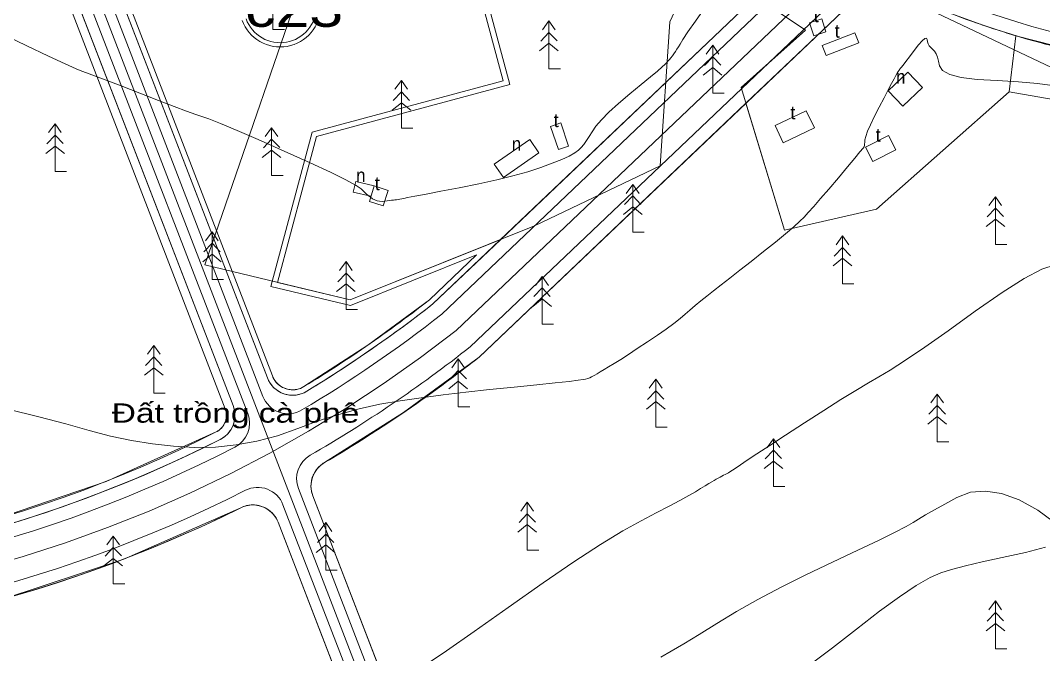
# Model space of a CAD drawing. Header units: metres. Extents: x 533049 to 537618, y 1849954 to 1852676.
# Drawn here: x 534806.7 to 535184.8, y 1850792.3 to 1851026.8 of the extents above; entities that cross this region are included whole.
import ezdxf

# ---------------------------------------------------------------- set-up
doc = ezdxf.new("R2010")
doc.units = ezdxf.units.M
doc.header["$LTSCALE"] = 2
for name, color, linetype, lineweight in [('11', 7, 'Continuous', 13), ('13', 7, 'Continuous', 13), ('20', 7, 'Continuous', 13), ('31', 7, 'Continuous', 13), ('48', 7, 'Continuous', 13), ('50', 7, 'Continuous', 13), ('52', 7, 'Continuous', 13), ('54', 7, 'Continuous', 13), ('55', 7, 'Continuous', 13), ('57', 7, 'Continuous', 13), ('60', 7, 'Continuous', 13)]:
    doc.layers.add(name, color=color, linetype=linetype, lineweight=lineweight)

msp = doc.modelspace()

# ---------------------------------------------------------------- linework, layer by layer
at = {"layer": '11'}
for points in [[(534888.63, 1851026.8), (534889.12, 1851025.59), (534889.73, 1851024.44), (534890.43, 1851023.34), (534891.22, 1851022.3), (534892.1, 1851021.34), (534893.06, 1851020.46), (534894.1, 1851019.67), (534895.2, 1851018.97), (534896.35, 1851018.36), (534897.56, 1851017.86), (534898.8, 1851017.47), (534900.08, 1851017.19), (534901.37, 1851017.02), (534902.67, 1851016.96), (534903.97, 1851017.02), (534905.27, 1851017.19), (534906.54, 1851017.47), (534907.78, 1851017.86), (534908.99, 1851018.36), (534910.15, 1851018.97), (534911.25, 1851019.67), (534912.28, 1851020.46), (534913.24, 1851021.34), (534914.12, 1851022.3), (534914.92, 1851023.34), (534915.62, 1851024.44), (534916.22, 1851025.59), (534916.72, 1851026.8)], [(534890.08, 1851027.33), (534890.53, 1851026.25), (534891.07, 1851025.21), (534891.69, 1851024.22), (534892.41, 1851023.3), (534893.2, 1851022.43), (534894.06, 1851021.65), (534894.99, 1851020.93), (534895.97, 1851020.31), (534897.01, 1851019.77), (534898.09, 1851019.32), (534899.2, 1851018.97), (534900.34, 1851018.71), (534901.5, 1851018.56), (534902.67, 1851018.51), (534903.84, 1851018.56), (534905, 1851018.71), (534906.14, 1851018.97), (534907.26, 1851019.32), (534908.34, 1851019.77), (534909.37, 1851020.31), (534910.36, 1851020.93), (534911.29, 1851021.65), (534912.15, 1851022.43), (534912.94, 1851023.3), (534913.65, 1851024.22), (534914.28, 1851025.21), (534914.82, 1851026.25), (534915.26, 1851027.33)]]:
    msp.add_lwpolyline(points, dxfattribs=at)
at = {"layer": '13'}
msp.add_line((534811.83, 1851096.55), (535051.61, 1850474.15), dxfattribs=at)
msp.add_lwpolyline([(534791.83, 1850823.93), (534807.69, 1850828.49), (534823.38, 1850833.58), (534838.9, 1850839.2), (534854.22, 1850845.33), (534869.32, 1850851.98), (534884.2, 1850859.13), (534898.82, 1850866.77), (534913.18, 1850874.9), (534927.26, 1850883.51), (534941.04, 1850892.59), (534954.51, 1850902.12), (534967.65, 1850912.11), (535156.65, 1851092.11)], dxfattribs=at)
at = {"layer": '20'}
for p, q in [((535103.02, 1851017.5), (535115.04, 1851022.23)), ((535103.02, 1851017.5), (535115.04, 1851022.23)), ((535115.04, 1851022.23), (535116.5, 1851018.51)), ((535103.02, 1851017.5), (535104.49, 1851013.78)), ((535104.49, 1851013.78), (535116.5, 1851018.51)), ((535127.4, 1851000.73), (535134.67, 1851007.59)), ((535134.67, 1851007.59), (535140.03, 1851001.91)), ((535140.03, 1851001.91), (535134.67, 1851007.59)), ((535132.75, 1850995.05), (535127.4, 1851000.73)), ((535132.75, 1850995.05), (535140.03, 1851001.91)), ((535085.58, 1850987.86), (535097.09, 1850993.38)), ((535100.12, 1850987.07), (535097.09, 1850993.38)), ((535002.6, 1850987.58), (535006.39, 1850988.86)), ((535009.28, 1850980.32), (535006.39, 1850988.86)), ((535005.49, 1850979.04), (535002.6, 1850987.58)), ((535088.61, 1850981.55), (535085.58, 1850987.86)), ((535088.61, 1850981.55), (535100.12, 1850987.07)), ((534981.77, 1850973.67), (534994.88, 1850982.77)), ((534994.88, 1850982.77), (534998.3, 1850977.84)), ((535118.99, 1850979.96), (535127.51, 1850984.26)), ((535130.21, 1850978.9), (535127.51, 1850984.26)), ((534985.19, 1850968.74), (534998.3, 1850977.84)), ((535005.49, 1850979.04), (535009.28, 1850980.32)), ((535121.69, 1850974.6), (535118.99, 1850979.96)), ((535121.69, 1850974.6), (535130.21, 1850978.9)), ((534985.19, 1850968.74), (534981.77, 1850973.67)), ((534930.6, 1850967.15), (534929.69, 1850963.26)), ((534930.6, 1850967.15), (534937.42, 1850965.56)), ((534929.69, 1850963.26), (534936.22, 1850961.73)), ((534937.42, 1850965.56), (534935.62, 1850959.83)), ((534937.42, 1850965.56), (534942.6, 1850963.93)), ((534942.6, 1850963.93), (534940.79, 1850958.2)), ((534935.62, 1850959.83), (534940.79, 1850958.2))]:
    msp.add_line(p, q, dxfattribs=at)
msp.add_lwpolyline([(534930.6, 1850967.15), (534937.42, 1850965.56), (534942.6, 1850963.93)], dxfattribs=at)
at = {"layer": '31'}
for points in [[(534827.23, 1851083.7), (534899.81, 1850895.3), (534900, 1850894.85), (534900.21, 1850894.42), (534900.45, 1850894), (534900.72, 1850893.6), (534901, 1850893.21), (534901.31, 1850892.84), (534901.65, 1850892.49), (534902, 1850892.16), (534902.37, 1850891.85), (534902.76, 1850891.57), (534903.17, 1850891.31), (534903.59, 1850891.07), (534904.02, 1850890.86), (534904.47, 1850890.68), (534904.93, 1850890.53), (534905.39, 1850890.4), (534905.87, 1850890.3), (534906.34, 1850890.23), (534906.82, 1850890.19), (534907.31, 1850890.17), (534907.79, 1850890.19), (534908.27, 1850890.23), (534908.75, 1850890.31), (534909.22, 1850890.41), (534909.68, 1850890.54), (534910.14, 1850890.7), (534910.58, 1850890.89), (534911.02, 1850891.1), (534911.43, 1850891.34), (534913.1, 1850892.35), (534914.75, 1850893.37), (534916.41, 1850894.4), (534918.05, 1850895.44), (534919.7, 1850896.48), (534921.34, 1850897.53), (534922.97, 1850898.58), (534924.6, 1850899.64), (534926.23, 1850900.71), (534927.85, 1850901.79), (534929.47, 1850902.87), (534931.09, 1850903.96), (534932.69, 1850905.05), (534934.3, 1850906.16), (534935.9, 1850907.26), (534937.49, 1850908.38), (534939.09, 1850909.5), (534940.67, 1850910.63), (534942.25, 1850911.76), (534943.83, 1850912.9), (534945.4, 1850914.05), (534946.97, 1850915.2), (534948.53, 1850916.36), (534950.09, 1850917.53), (534951.65, 1850918.7), (534953.2, 1850919.88), (534954.74, 1850921.07), (534956.28, 1850922.26), (534957.81, 1850923.46), (534975.23, 1850940.04), (534928.64, 1850921.31), (534899.19, 1850928.4), (534914.49, 1850985.51), (534985.11, 1851004.43), (534966.86, 1851072.51)], [(534827.23, 1851083.7), (534899.81, 1850895.3), (534900.09, 1850894.66), (534900.43, 1850894.04), (534900.81, 1850893.46), (534901.25, 1850892.91), (534901.73, 1850892.41), (534902.26, 1850891.94), (534902.82, 1850891.53), (534903.42, 1850891.16), (534904.05, 1850890.85), (534904.7, 1850890.6), (534905.37, 1850890.4), (534906.06, 1850890.27), (534906.75, 1850890.19), (534907.45, 1850890.17), (534908.15, 1850890.22), (534908.84, 1850890.33), (534909.52, 1850890.49), (534910.18, 1850890.72), (534910.82, 1850891), (534911.43, 1850891.34), (534935.1, 1850906.71), (534957.81, 1850923.46), (534975.23, 1850940.04), (534928.64, 1850921.31), (534899.19, 1850928.4), (534914.49, 1850985.51), (534985.11, 1851004.43), (534966.86, 1851072.51)]]:
    msp.add_lwpolyline(points, dxfattribs=at)
at = {"layer": '48'}
for points in [[(535202.11, 1851014.08), (535174.55, 1851021.12), (535172.12, 1851000.4)], [(535172.12, 1851000.4), (535123.08, 1850957), (535089.01, 1850949.25), (535074.76, 1850996.17), (534976.17, 1850902.27), (534948.26, 1850881.77), (534919, 1850863.24), (534918.26, 1850862.77), (534917.57, 1850862.22), (534916.92, 1850861.62), (534916.34, 1850860.97), (534915.81, 1850860.27), (534915.34, 1850859.52), (534914.94, 1850858.73), (534914.62, 1850857.92), (534914.36, 1850857.08), (534914.19, 1850856.21), (534914.08, 1850855.34), (534914.06, 1850854.46), (534914.11, 1850853.58), (534914.24, 1850852.71), (534914.45, 1850851.86), (534914.73, 1850851.02)], [(534914.73, 1850851.02), (535051.99, 1850494.73)], [(535036.67, 1850491.37), (534901.9, 1850841.19), (534901.55, 1850842), (534901.13, 1850842.77), (534900.65, 1850843.49), (534900.1, 1850844.18), (534899.5, 1850844.81), (534898.84, 1850845.39), (534898.13, 1850845.91), (534897.39, 1850846.36), (534896.6, 1850846.75), (534895.79, 1850847.07), (534894.95, 1850847.31), (534894.09, 1850847.48), (534893.22, 1850847.58), (534892.34, 1850847.6), (534891.47, 1850847.54), (534890.6, 1850847.4), (534889.75, 1850847.19), (534888.93, 1850846.91), (534888.12, 1850846.56), (534844.94, 1850827.59), (534800.17, 1850812.74)]]:
    msp.add_lwpolyline(points, dxfattribs=at)
at = {"layer": '50'}
for points in [[(536135.62, 1851789.73), (535515.36, 1851926.72), (535258.49, 1851965.9), (535022.43, 1852017.88), (534680.94, 1852158.74), (534430.49, 1852265.01), (534355.97, 1852086.41), (534346.15, 1851984.65), (534462.32, 1851750.84), (534498.61, 1851623.52), (534531.69, 1851526.54), (534597.01, 1851432.26), (534785.89, 1851296.54), (534919.76, 1851224.01), (534977.19, 1851164.91), (535024.77, 1851103.67), (535103, 1851049.68), (535187.68, 1851009.38), (535275.89, 1851002.01), (535384.77, 1851022.15), (535615.7, 1851282.83), (535719.73, 1851373.89), (535864.09, 1851423.05), (536000.84, 1851463.59)], [(534808.73, 1851074.3), (534882.36, 1850883.19), (534882.54, 1850882.63), (534882.68, 1850882.06), (534882.77, 1850881.47), (534882.81, 1850880.88), (534882.8, 1850880.29), (534882.74, 1850879.7), (534882.62, 1850879.12), (534882.46, 1850878.55), (534882.25, 1850878), (534881.99, 1850877.46), (534881.68, 1850876.95), (534881.34, 1850876.47), (534880.95, 1850876.03), (534880.52, 1850875.61), (534880.07, 1850875.24), (534879.58, 1850874.9), (534879.06, 1850874.61), (534838.32, 1850856.28), (534796.03, 1850841.86)], [(534808.73, 1851074.3), (534882.36, 1850883.19), (534882.47, 1850882.87), (534882.57, 1850882.54), (534882.66, 1850882.2), (534882.72, 1850881.86), (534882.77, 1850881.51), (534882.8, 1850881.17), (534882.81, 1850880.82), (534882.81, 1850880.47), (534882.79, 1850880.13), (534882.75, 1850879.78), (534882.69, 1850879.44), (534882.62, 1850879.1), (534882.53, 1850878.76), (534882.42, 1850878.43), (534882.29, 1850878.11), (534882.15, 1850877.79), (534882, 1850877.48), (534881.82, 1850877.18), (534881.64, 1850876.89), (534881.44, 1850876.6), (534881.22, 1850876.33), (534880.99, 1850876.07), (534880.75, 1850875.82), (534880.49, 1850875.59), (534880.23, 1850875.36), (534879.95, 1850875.15), (534879.66, 1850874.96), (534879.37, 1850874.78), (534879.06, 1850874.61), (534872.16, 1850871.18), (534865.21, 1850867.86), (534858.2, 1850864.65), (534851.14, 1850861.56), (534844.04, 1850858.58), (534836.88, 1850855.72), (534829.68, 1850852.97), (534822.44, 1850850.34), (534815.16, 1850847.83), (534807.83, 1850845.44), (534800.47, 1850843.17)]]:
    msp.add_lwpolyline(points, dxfattribs=at)
at = {"layer": '52'}
msp.add_lwpolyline([(535078.35, 1851035.49), (534984.17, 1850945.79), (534928.49, 1850923.41), (534901.65, 1850929.87), (534916.12, 1850983.88), (534987.56, 1851003.02), (534969.22, 1851071.46)], dxfattribs=at)
msp.add_lwpolyline([(535150.92, 1851029.18), (535162.66, 1851024.93), (535174.55, 1851021.12), (535172.12, 1851000.4), (535123.08, 1850957), (535089.01, 1850949.25), (535074.76, 1850996.17), (535117.59, 1851036.96), (535118.6, 1851037.83), (535119.67, 1851038.62), (535120.82, 1851039.3), (535122.01, 1851039.88), (535123.26, 1851040.35), (535124.54, 1851040.71), (535125.85, 1851040.95), (535127.17, 1851041.08), (535128.51, 1851041.09), (535129.83, 1851040.98), (535131.14, 1851040.75), (535132.43, 1851040.41), (535133.68, 1851039.95), (535134.89, 1851039.39), (535136.04, 1851038.72)], close=True, dxfattribs=at)
at = {"layer": '54'}
for p, q in [((534820.68, 1851084.01), (534896.29, 1850887.75)), ((534890.67, 1850881.47), (534814.01, 1851080.47)), ((534962.41, 1850918.16), (535102.44, 1851051.52)), ((534972.89, 1850906.05), (535116.99, 1851043.29)), ((534909.4, 1850853.71), (535049.47, 1850490.13)), ((535042.07, 1850488.47), (534903.69, 1850847.68))]:
    msp.add_line(p, q, dxfattribs=at)
for centre, radius, start, end in [((535272.45, 1851346.89), 324.67, 249.3456, 282.3306), ((535272.45, 1851346.89), 335.17, 249.155, 280.5218), ((534664.01, 1851298.15), 483.15, 300.7068, 308.1413), ((534664.01, 1851298.15), 499.15, 300.0196, 308.2296), ((534905.62, 1850891.34), 10, 201.0693, 300.7068), ((534881.34, 1850877.87), 10, 297.3439, 21.0693), ((534664.01, 1851298.15), 483.15, 269.5539, 297.3439), ((534918.74, 1850857.3), 10, 120.0196, 201.0693), ((534664.01, 1851298.15), 499.15, 269.2722, 296.8986), ((534894.36, 1850844.09), 10, 21.0693, 116.8986)]:
    msp.add_arc(centre, radius, start, end, dxfattribs=at)
at = {"layer": '55'}
for p, q in [((534825.36, 1851082.98), (534897.95, 1850894.58)), ((534885.29, 1850884.32), (534811.66, 1851075.43)), ((534959.13, 1850921.95), (535094.38, 1851050.75)), ((534976.17, 1850902.27), (535117.59, 1851036.96)), ((534914.73, 1850851.02), (535051.99, 1850494.73)), ((535036.67, 1850491.37), (534901.9, 1850841.19))]:
    msp.add_line(p, q, dxfattribs=at)
msp.add_lwpolyline([(534811.66, 1851075.43), (534885.29, 1850884.32), (534885.46, 1850883.85), (534885.6, 1850883.36), (534885.72, 1850882.87), (534885.82, 1850882.37), (534885.89, 1850881.87), (534885.93, 1850881.37), (534885.95, 1850880.86), (534885.95, 1850880.35), (534885.92, 1850879.85), (534885.86, 1850879.35), (534885.78, 1850878.85), (534885.67, 1850878.35), (534885.54, 1850877.86), (534885.38, 1850877.38), (534885.2, 1850876.91), (534884.99, 1850876.45), (534884.76, 1850875.99), (534884.51, 1850875.55), (534884.24, 1850875.13), (534883.94, 1850874.72), (534883.63, 1850874.32), (534883.3, 1850873.94), (534882.94, 1850873.58), (534882.57, 1850873.23), (534882.18, 1850872.91), (534881.78, 1850872.6), (534881.36, 1850872.32), (534880.93, 1850872.05), (534880.48, 1850871.81), (534873.54, 1850868.36), (534866.54, 1850865.01), (534859.49, 1850861.79), (534852.38, 1850858.67), (534845.23, 1850855.68), (534838.03, 1850852.79), (534830.78, 1850850.03), (534823.49, 1850847.38), (534816.15, 1850844.86), (534808.78, 1850842.45), (534801.37, 1850840.16)], dxfattribs=at)
for centre, radius, start, end in [((535272.45, 1851346.89), 340.17, 249.0674, 280.0876), ((534664.01, 1851298.15), 478.15, 301.3078, 308.1128), ((534664.01, 1851298.15), 504.15, 300.3832, 308.2563), ((534907.28, 1850898.17), 10, 201.0693, 301.3078), ((534875.96, 1850880.73), 10, 296.9189, 21.0693), ((534664.01, 1851298.15), 478.15, 269.9648, 296.9188), ((534924.06, 1850854.61), 10, 120.3832, 201.0693), ((534664.01, 1851298.15), 504.15, 269.5809, 296.3939), ((534892.57, 1850837.6), 10, 21.0693, 116.3939)]:
    msp.add_arc(centre, radius, start, end, dxfattribs=at)
at = {"layer": '57'}
for p, q in [((534900.01, 1851041.09), (534900.01, 1851023.42)), ((535002.01, 1851026.59), (535002.01, 1851008.92)), ((535098.34, 1851025.89), (535102.84, 1851027.32)), ((535104.35, 1851022.55), (535102.84, 1851027.32)), ((534900.01, 1851023.42), (534904.22, 1851023.42)), ((535099.85, 1851021.13), (535098.34, 1851025.89)), ((534998.95, 1851019.15), (535002.01, 1851022.35)), ((535004.99, 1851019.22), (535002.01, 1851022.35)), ((535104.35, 1851022.55), (535099.85, 1851021.13)), ((535099.85, 1851021.13), (535104.35, 1851022.55)), ((535103.02, 1851017.5), (535115.04, 1851022.23)), ((535103.02, 1851017.5), (535115.04, 1851022.23)), ((535115.04, 1851022.23), (535116.5, 1851018.51)), ((534998.53, 1851015.53), (535002.01, 1851018.31)), ((535005.42, 1851015.53), (535002.01, 1851018.31)), ((535062.51, 1851017.59), (535062.51, 1850999.92)), ((535103.02, 1851017.5), (535104.49, 1851013.78)), ((535104.49, 1851013.78), (535116.5, 1851018.51)), ((535059.45, 1851010.15), (535062.51, 1851013.35)), ((535065.49, 1851010.22), (535062.51, 1851013.35)), ((535002.01, 1851008.92), (535006.22, 1851008.92)), ((535059.03, 1851006.53), (535062.51, 1851009.31)), ((535065.92, 1851006.53), (535062.51, 1851009.31)), ((534947.51, 1851004.59), (534947.51, 1850986.92)), ((535127.4, 1851000.73), (535134.67, 1851007.59)), ((535134.67, 1851007.59), (535140.03, 1851001.91)), ((535140.03, 1851001.91), (535134.67, 1851007.59)), ((534944.45, 1850997.15), (534947.51, 1851000.35)), ((534950.49, 1850997.22), (534947.51, 1851000.35)), ((535132.75, 1850995.05), (535127.4, 1851000.73)), ((535132.75, 1850995.05), (535140.03, 1851001.91)), ((534944.03, 1850993.53), (534947.51, 1850996.31)), ((534950.92, 1850993.53), (534947.51, 1850996.31)), ((535062.51, 1850999.92), (535066.72, 1850999.92)), ((535085.58, 1850987.86), (535097.09, 1850993.38)), ((535100.12, 1850987.07), (535097.09, 1850993.38)), ((535002.6, 1850987.58), (535006.39, 1850988.86)), ((535009.28, 1850980.32), (535006.39, 1850988.86)), ((534819.51, 1850988.59), (534819.51, 1850970.92)), ((534899.51, 1850987.09), (534899.51, 1850969.42)), ((534947.51, 1850986.92), (534951.72, 1850986.92)), ((535005.49, 1850979.04), (535002.6, 1850987.58)), ((535088.61, 1850981.55), (535085.58, 1850987.86)), ((535088.61, 1850981.55), (535100.12, 1850987.07)), ((534816.45, 1850981.15), (534819.51, 1850984.35)), ((534822.49, 1850981.22), (534819.51, 1850984.35)), ((534896.45, 1850979.65), (534899.51, 1850982.85)), ((534902.49, 1850979.72), (534899.51, 1850982.85)), ((534981.77, 1850973.67), (534994.88, 1850982.77)), ((534994.88, 1850982.77), (534998.3, 1850977.84)), ((535118.99, 1850979.96), (535127.51, 1850984.26)), ((535130.21, 1850978.9), (535127.51, 1850984.26)), ((534816.03, 1850977.53), (534819.51, 1850980.31)), ((534822.92, 1850977.53), (534819.51, 1850980.31)), ((534896.03, 1850976.03), (534899.51, 1850978.81)), ((534902.92, 1850976.03), (534899.51, 1850978.81)), ((534985.19, 1850968.74), (534998.3, 1850977.84)), ((535005.49, 1850979.04), (535009.28, 1850980.32)), ((535121.69, 1850974.6), (535118.99, 1850979.96)), ((535121.69, 1850974.6), (535130.21, 1850978.9)), ((534985.19, 1850968.74), (534981.77, 1850973.67)), ((534819.51, 1850970.92), (534823.72, 1850970.92)), ((534899.51, 1850969.42), (534903.72, 1850969.42)), ((534930.6, 1850967.15), (534929.69, 1850963.26)), ((534930.6, 1850967.15), (534937.42, 1850965.56)), ((535033.01, 1850966.09), (535033.01, 1850948.42)), ((534929.69, 1850963.26), (534936.22, 1850961.73)), ((534937.42, 1850965.56), (534935.62, 1850959.83)), ((534937.42, 1850965.56), (534942.6, 1850963.93)), ((534942.6, 1850963.93), (534940.79, 1850958.2)), ((534935.62, 1850959.83), (534940.79, 1850958.2)), ((535029.95, 1850958.65), (535033.01, 1850961.85)), ((535035.99, 1850958.72), (535033.01, 1850961.85)), ((535167.01, 1850961.59), (535167.01, 1850943.92)), ((535029.53, 1850955.03), (535033.01, 1850957.81)), ((535036.42, 1850955.03), (535033.01, 1850957.81)), ((535163.95, 1850954.15), (535167.01, 1850957.35)), ((535169.99, 1850954.22), (535167.01, 1850957.35)), ((535163.53, 1850950.53), (535167.01, 1850953.31)), ((535170.42, 1850950.53), (535167.01, 1850953.31)), ((534877.51, 1850948.59), (534877.51, 1850930.92)), ((535033.01, 1850948.42), (535037.22, 1850948.42)), ((534874.45, 1850941.15), (534877.51, 1850944.35)), ((534880.49, 1850941.22), (534877.51, 1850944.35)), ((535110.51, 1850947.09), (535110.51, 1850929.42)), ((535167.01, 1850943.92), (535171.22, 1850943.92)), ((534874.03, 1850937.53), (534877.51, 1850940.31)), ((534880.92, 1850937.53), (534877.51, 1850940.31)), ((535107.45, 1850939.65), (535110.51, 1850942.85)), ((535113.49, 1850939.72), (535110.51, 1850942.85)), ((534927.01, 1850937.59), (534927.01, 1850919.92)), ((535107.03, 1850936.03), (535110.51, 1850938.81)), ((535113.92, 1850936.03), (535110.51, 1850938.81)), ((534923.95, 1850930.15), (534927.01, 1850933.35)), ((534929.99, 1850930.22), (534927.01, 1850933.35)), ((534999.51, 1850932.09), (534999.51, 1850914.42)), ((534877.51, 1850930.92), (534881.72, 1850930.92)), ((534923.53, 1850926.53), (534927.01, 1850929.31)), ((534930.42, 1850926.53), (534927.01, 1850929.31)), ((535110.51, 1850929.42), (535114.72, 1850929.42)), ((534996.45, 1850924.65), (534999.51, 1850927.85)), ((535002.49, 1850924.72), (534999.51, 1850927.85)), ((534996.03, 1850921.03), (534999.51, 1850923.81)), ((535002.92, 1850921.03), (534999.51, 1850923.81)), ((534927.01, 1850919.92), (534931.22, 1850919.92)), ((534999.51, 1850914.42), (535003.72, 1850914.42)), ((534856.01, 1850906.59), (534856.01, 1850888.92)), ((534852.95, 1850899.15), (534856.01, 1850902.35)), ((534858.99, 1850899.22), (534856.01, 1850902.35)), ((534852.53, 1850895.53), (534856.01, 1850898.31)), ((534859.42, 1850895.53), (534856.01, 1850898.31)), ((534968.51, 1850901.59), (534968.51, 1850883.92)), ((534965.45, 1850894.15), (534968.51, 1850897.35)), ((534971.49, 1850894.22), (534968.51, 1850897.35)), ((534965.03, 1850890.53), (534968.51, 1850893.31)), ((534971.92, 1850890.53), (534968.51, 1850893.31)), ((535041.51, 1850894.09), (535041.51, 1850876.42)), ((534856.01, 1850888.92), (534860.22, 1850888.92)), ((535038.45, 1850886.65), (535041.51, 1850889.85)), ((535044.49, 1850886.72), (535041.51, 1850889.85)), ((535145.51, 1850888.59), (535145.51, 1850870.92)), ((534968.51, 1850883.92), (534972.72, 1850883.92)), ((535038.03, 1850883.03), (535041.51, 1850885.81)), ((535044.92, 1850883.03), (535041.51, 1850885.81)), ((535142.45, 1850881.15), (535145.51, 1850884.35)), ((535148.49, 1850881.22), (535145.51, 1850884.35)), ((535142.03, 1850877.53), (535145.51, 1850880.31)), ((535148.92, 1850877.53), (535145.51, 1850880.31)), ((535041.51, 1850876.42), (535045.72, 1850876.42)), ((535085.01, 1850872.09), (535085.01, 1850854.42)), ((535081.95, 1850864.65), (535085.01, 1850867.85)), ((535087.99, 1850864.72), (535085.01, 1850867.85)), ((535145.51, 1850870.92), (535149.72, 1850870.92)), ((535081.53, 1850861.03), (535085.01, 1850863.81)), ((535088.42, 1850861.03), (535085.01, 1850863.81)), ((535085.01, 1850854.42), (535089.22, 1850854.42)), ((534994.01, 1850848.59), (534994.01, 1850830.92)), ((534990.95, 1850841.15), (534994.01, 1850844.35)), ((534996.99, 1850841.22), (534994.01, 1850844.35)), ((534919.51, 1850841.09), (534919.51, 1850823.42)), ((534990.53, 1850837.53), (534994.01, 1850840.31)), ((534997.42, 1850837.53), (534994.01, 1850840.31)), ((534841.01, 1850836.09), (534841.01, 1850818.42)), ((534916.45, 1850833.65), (534919.51, 1850836.85)), ((534922.49, 1850833.72), (534919.51, 1850836.85)), ((534837.95, 1850828.65), (534841.01, 1850831.85)), ((534843.99, 1850828.72), (534841.01, 1850831.85)), ((534916.03, 1850830.03), (534919.51, 1850832.81)), ((534922.92, 1850830.03), (534919.51, 1850832.81)), ((534994.01, 1850830.92), (534998.22, 1850830.92)), ((534837.53, 1850825.03), (534841.01, 1850827.81)), ((534844.42, 1850825.03), (534841.01, 1850827.81)), ((534919.51, 1850823.42), (534923.72, 1850823.42)), ((534841.01, 1850818.42), (534845.22, 1850818.42)), ((535167.01, 1850812.09), (535167.01, 1850794.42)), ((535163.95, 1850804.65), (535167.01, 1850807.85)), ((535169.99, 1850804.72), (535167.01, 1850807.85)), ((535163.53, 1850801.03), (535167.01, 1850803.81)), ((535170.42, 1850801.03), (535167.01, 1850803.81)), ((535167.01, 1850794.42), (535171.22, 1850794.42))]:
    msp.add_line(p, q, dxfattribs=at)
for points in [[(535242.83, 1850988), (535172.12, 1851000.4), (535123.08, 1850957), (535089.01, 1850949.25), (535073.01, 1851001.95), (535096.75, 1851023.14), (535057.52, 1851049.49), (535046.69, 1851026.24), (535043.08, 1850973.02), (534996.62, 1850950.8), (534928.49, 1850923.41), (534874.81, 1850936.33), (534917.14, 1851059.31)], [(534904.22, 1851023.42), (534900.01, 1851023.42), (534900.01, 1851041.09)], [(534968.88, 1850964.88), (534976.08, 1850966.3), (534982.69, 1850967.77), (534988.71, 1850969.27), (534994.15, 1850970.82), (534999.01, 1850972.41), (535003.22, 1850973.95), (535006.71, 1850975.36), (535009.48, 1850976.62), (535011.55, 1850977.75), (535012.9, 1850978.75), (535013.89, 1850979.76), (535014.89, 1850980.95), (535015.89, 1850982.33), (535016.9, 1850983.88), (535017.91, 1850985.62), (535019.28, 1850987.64), (535021.37, 1850990.05), (535024.17, 1850992.85), (535027.69, 1850996.04), (535031.94, 1850999.62), (535036.13, 1851003.07), (535039.52, 1851005.88), (535042.09, 1851008.05), (535043.86, 1851009.58), (535044.82, 1851010.46), (535045.38, 1851011.04), (535045.93, 1851011.65), (535046.49, 1851012.29), (535047.06, 1851012.97), (535047.62, 1851013.67), (535048.19, 1851014.42), (535048.75, 1851015.24), (535049.32, 1851016.11), (535049.89, 1851017.05), (535050.46, 1851018.05), (535051.48, 1851019.69), (535053.38, 1851022.51), (535056.16, 1851026.54), (535059.84, 1851031.76)], [(534999.59, 1851023.3), (535002.01, 1851026.59), (535004.28, 1851023.3)], [(534999.59, 1851023.3), (535002.01, 1851026.59), (535004.28, 1851023.3)], [(535006.22, 1851008.92), (535002.01, 1851008.92), (535002.01, 1851026.59)], [(534798.51, 1851022.44), (534808.78, 1851017.52), (534817, 1851013.61), (534823.17, 1851010.73), (534827.29, 1851008.87), (534829.36, 1851008.03), (534831.05, 1851007.45), (534834.04, 1851006.34), (534838.32, 1851004.7), (534843.89, 1851002.55), (534850.76, 1850999.87), (534857.69, 1850997.18), (534863.46, 1850994.98), (534868.06, 1850993.26), (534871.5, 1850992.04), (534873.77, 1850991.3), (534876.34, 1850990.4), (534880.66, 1850988.66), (534886.74, 1850986.08), (534894.58, 1850982.68), (534904.18, 1850978.43), (534913.7, 1850974.15), (534921.3, 1850970.61), (534926.99, 1850967.82), (534930.76, 1850965.77), (534932.62, 1850964.47), (534933.5, 1850963.58), (534934.37, 1850962.78), (534935.21, 1850962.05), (534936.03, 1850961.41), (534936.84, 1850960.85), (534937.64, 1850960.39), (534938.49, 1850960.07), (534939.38, 1850959.88), (534940.31, 1850959.82), (534941.27, 1850959.9), (534942.22, 1850960.03), (534943.07, 1850960.15), (534943.83, 1850960.25), (534944.51, 1850960.33), (534945.1, 1850960.39), (534945.66, 1850960.46), (534946.27, 1850960.55), (534946.91, 1850960.66), (534947.59, 1850960.8), (534948.31, 1850960.96), (534949.72, 1850961.25), (534952.49, 1850961.79), (534956.6, 1850962.58), (534962.06, 1850963.61), (534968.88, 1850964.88)], [(535188.9, 1851002.58), (535182.57, 1851003.47), (535175.49, 1851004.11), (535167.66, 1851004.51), (535160.24, 1851004.95), (535154.4, 1851005.71), (535150.14, 1851006.8), (535147.46, 1851008.21), (535146.37, 1851009.94), (535146.02, 1851011.7), (535145.58, 1851013.2), (535145.06, 1851014.44), (535144.46, 1851015.41), (535143.77, 1851016.12), (535143.11, 1851016.73), (535142.57, 1851017.39), (535142.17, 1851018.1), (535141.9, 1851018.86), (535141.76, 1851019.68), (535141.51, 1851020.19), (535140.9, 1851020.04), (535139.93, 1851019.22), (535138.6, 1851017.74), (535136.91, 1851015.6), (535135.22, 1851013.35), (535133.86, 1851011.57), (535132.85, 1851010.25), (535132.17, 1851009.39), (535131.84, 1851009), (535131.64, 1851008.77), (535131.38, 1851008.4), (535131.05, 1851007.88), (535130.66, 1851007.21), (535130.2, 1851006.41), (535129.56, 1851005.23), (535128.62, 1851003.47), (535127.38, 1851001.13), (535125.84, 1850998.19), (535124, 1850994.67), (535122.2, 1850991.13), (535120.78, 1850988.16), (535119.74, 1850985.76), (535119.07, 1850983.91), (535118.79, 1850982.63), (535118.71, 1850981.72), (535118.63, 1850981.01), (535118.58, 1850980.48), (535118.53, 1850980.15), (535118.51, 1850980), (535118.11, 1850979.51), (535116.95, 1850978.13), (535115.04, 1850975.85), (535112.38, 1850972.68), (535108.96, 1850968.62), (535105.41, 1850964.43), (535102.38, 1850960.88), (535099.86, 1850957.98), (535097.85, 1850955.71), (535096.35, 1850954.07), (535094.75, 1850952.51), (535092.44, 1850950.45), (535089.42, 1850947.89), (535085.69, 1850944.83), (535081.25, 1850941.27), (535076.68, 1850937.65), (535072.56, 1850934.39), (535068.88, 1850931.49), (535065.65, 1850928.96), (535062.87, 1850926.8), (535060.4, 1850924.86), (535058.12, 1850923.03), (535056.01, 1850921.3), (535054.08, 1850919.66), (535052.32, 1850918.13), (535050.44, 1850916.53), (535048.1, 1850914.71), (535045.31, 1850912.66), (535042.06, 1850910.38), (535038.37, 1850907.88), (535034.66, 1850905.42), (535031.38, 1850903.27), (535028.51, 1850901.43), (535026.07, 1850899.89), (535024.05, 1850898.67), (535022.37, 1850897.67), (535020.95, 1850896.83), (535019.8, 1850896.14), (535018.9, 1850895.61), (535018.26, 1850895.22), (535017.7, 1850894.93), (535017.06, 1850894.65), (535016.34, 1850894.4), (535015.52, 1850894.16), (535014.63, 1850893.95), (535012.85, 1850893.68), (535009.42, 1850893.27), (535004.32, 1850892.71), (534997.55, 1850892.01), (534989.13, 1850891.18)], [(534998.95, 1851019.15), (535002.01, 1851022.35), (535004.99, 1851019.22)], [(534998.53, 1851015.53), (535002.01, 1851018.31), (535005.42, 1851015.53)], [(535060.09, 1851014.3), (535062.51, 1851017.59), (535064.78, 1851014.3)], [(535060.09, 1851014.3), (535062.51, 1851017.59), (535064.78, 1851014.3)], [(535066.72, 1850999.92), (535062.51, 1850999.92), (535062.51, 1851017.59)], [(535059.45, 1851010.15), (535062.51, 1851013.35), (535065.49, 1851010.22)], [(535059.03, 1851006.53), (535062.51, 1851009.31), (535065.92, 1851006.53)], [(534945.09, 1851001.3), (534947.51, 1851004.59), (534949.78, 1851001.3)], [(534945.09, 1851001.3), (534947.51, 1851004.59), (534949.78, 1851001.3)], [(534951.72, 1850986.92), (534947.51, 1850986.92), (534947.51, 1851004.59)], [(534944.45, 1850997.15), (534947.51, 1851000.35), (534950.49, 1850997.22)], [(534944.03, 1850993.53), (534947.51, 1850996.31), (534950.92, 1850993.53)], [(534817.09, 1850985.3), (534819.51, 1850988.59), (534821.78, 1850985.3)], [(534817.09, 1850985.3), (534819.51, 1850988.59), (534821.78, 1850985.3)], [(534823.72, 1850970.92), (534819.51, 1850970.92), (534819.51, 1850988.59)], [(534897.09, 1850983.8), (534899.51, 1850987.09), (534901.78, 1850983.8)], [(534897.09, 1850983.8), (534899.51, 1850987.09), (534901.78, 1850983.8)], [(534903.72, 1850969.42), (534899.51, 1850969.42), (534899.51, 1850987.09)], [(534816.45, 1850981.15), (534819.51, 1850984.35), (534822.49, 1850981.22)], [(534896.45, 1850979.65), (534899.51, 1850982.85), (534902.49, 1850979.72)], [(534816.03, 1850977.53), (534819.51, 1850980.31), (534822.92, 1850977.53)], [(534896.03, 1850976.03), (534899.51, 1850978.81), (534902.92, 1850976.03)], [(534930.6, 1850967.15), (534937.42, 1850965.56), (534942.6, 1850963.93)], [(535030.59, 1850962.8), (535033.01, 1850966.09), (535035.28, 1850962.8)], [(535030.59, 1850962.8), (535033.01, 1850966.09), (535035.28, 1850962.8)], [(535037.22, 1850948.42), (535033.01, 1850948.42), (535033.01, 1850966.09)], [(535029.95, 1850958.65), (535033.01, 1850961.85), (535035.99, 1850958.72)], [(535164.59, 1850958.3), (535167.01, 1850961.59), (535169.28, 1850958.3)], [(535164.59, 1850958.3), (535167.01, 1850961.59), (535169.28, 1850958.3)], [(535171.22, 1850943.92), (535167.01, 1850943.92), (535167.01, 1850961.59)], [(535029.53, 1850955.03), (535033.01, 1850957.81), (535036.42, 1850955.03)], [(535163.95, 1850954.15), (535167.01, 1850957.35), (535169.99, 1850954.22)], [(535163.53, 1850950.53), (535167.01, 1850953.31), (535170.42, 1850950.53)], [(534875.09, 1850945.3), (534877.51, 1850948.59), (534879.78, 1850945.3)], [(534875.09, 1850945.3), (534877.51, 1850948.59), (534879.78, 1850945.3)], [(534881.72, 1850930.92), (534877.51, 1850930.92), (534877.51, 1850948.59)], [(534874.45, 1850941.15), (534877.51, 1850944.35), (534880.49, 1850941.22)], [(535108.09, 1850943.8), (535110.51, 1850947.09), (535112.78, 1850943.8)], [(535108.09, 1850943.8), (535110.51, 1850947.09), (535112.78, 1850943.8)], [(535114.72, 1850929.42), (535110.51, 1850929.42), (535110.51, 1850947.09)], [(534874.03, 1850937.53), (534877.51, 1850940.31), (534880.92, 1850937.53)], [(535107.45, 1850939.65), (535110.51, 1850942.85), (535113.49, 1850939.72)], [(534924.59, 1850934.3), (534927.01, 1850937.59), (534929.28, 1850934.3)], [(534924.59, 1850934.3), (534927.01, 1850937.59), (534929.28, 1850934.3)], [(534931.22, 1850919.92), (534927.01, 1850919.92), (534927.01, 1850937.59)], [(535189.04, 1850936.41), (535184.2, 1850934.75), (535177.67, 1850931.33), (535169.44, 1850926.15), (535159.52, 1850919.2), (535149.48, 1850911.97), (535140.9, 1850905.93), (535133.79, 1850901.08), (535128.14, 1850897.42), (535123.97, 1850894.95), (535120.11, 1850892.76), (535115.43, 1850889.97), (535109.92, 1850886.57), (535103.59, 1850882.56), (535096.43, 1850877.93), (535089.44, 1850873.37), (535083.58, 1850869.55), (535078.86, 1850866.46), (535075.28, 1850864.1), (535072.83, 1850862.49), (535071.15, 1850861.36), (535069.84, 1850860.49), (535068.9, 1850859.86), (535068.34, 1850859.49), (535068.15, 1850859.36)], [(535107.03, 1850936.03), (535110.51, 1850938.81), (535113.92, 1850936.03)], [(534923.95, 1850930.15), (534927.01, 1850933.35), (534929.99, 1850930.22)], [(534997.09, 1850928.8), (534999.51, 1850932.09), (535001.78, 1850928.8)], [(534997.09, 1850928.8), (534999.51, 1850932.09), (535001.78, 1850928.8)], [(535003.72, 1850914.42), (534999.51, 1850914.42), (534999.51, 1850932.09)], [(534923.53, 1850926.53), (534927.01, 1850929.31), (534930.42, 1850926.53)], [(534996.45, 1850924.65), (534999.51, 1850927.85), (535002.49, 1850924.72)], [(534996.03, 1850921.03), (534999.51, 1850923.81), (535002.92, 1850921.03)], [(534853.59, 1850903.3), (534856.01, 1850906.59), (534858.28, 1850903.3)], [(534853.59, 1850903.3), (534856.01, 1850906.59), (534858.28, 1850903.3)], [(534860.22, 1850888.92), (534856.01, 1850888.92), (534856.01, 1850906.59)], [(534852.95, 1850899.15), (534856.01, 1850902.35), (534858.99, 1850899.22)], [(534852.53, 1850895.53), (534856.01, 1850898.31), (534859.42, 1850895.53)], [(534966.09, 1850898.3), (534968.51, 1850901.59), (534970.78, 1850898.3)], [(534966.09, 1850898.3), (534968.51, 1850901.59), (534970.78, 1850898.3)], [(534972.72, 1850883.92), (534968.51, 1850883.92), (534968.51, 1850901.59)], [(534965.45, 1850894.15), (534968.51, 1850897.35), (534971.49, 1850894.22)], [(534989.13, 1850891.18), (534980.04, 1850890.25), (534971.28, 1850889.28), (534962.86, 1850888.27), (534954.78, 1850887.22), (534947.02, 1850886.12), (534939.44, 1850884.82), (534931.87, 1850883.14), (534924.3, 1850881.09), (534916.74, 1850878.67), (534909.18, 1850875.87), (534901.62, 1850873.2), (534894.02, 1850871.17), (534886.39, 1850869.78), (534878.72, 1850869.02), (534871.03, 1850868.9), (534863.3, 1850869.31), (534855.54, 1850870.14), (534847.74, 1850871.4), (534839.91, 1850873.07), (534832.03, 1850875.17), (534823.44, 1850877.57), (534813.43, 1850880.18), (534802.01, 1850882.98)], [(534965.03, 1850890.53), (534968.51, 1850893.31), (534971.92, 1850890.53)], [(535039.09, 1850890.8), (535041.51, 1850894.09), (535043.78, 1850890.8)], [(535039.09, 1850890.8), (535041.51, 1850894.09), (535043.78, 1850890.8)], [(535045.72, 1850876.42), (535041.51, 1850876.42), (535041.51, 1850894.09)], [(535038.45, 1850886.65), (535041.51, 1850889.85), (535044.49, 1850886.72)], [(535143.09, 1850885.3), (535145.51, 1850888.59), (535147.78, 1850885.3)], [(535143.09, 1850885.3), (535145.51, 1850888.59), (535147.78, 1850885.3)], [(535149.72, 1850870.92), (535145.51, 1850870.92), (535145.51, 1850888.59)], [(535038.03, 1850883.03), (535041.51, 1850885.81), (535044.92, 1850883.03)], [(535142.45, 1850881.15), (535145.51, 1850884.35), (535148.49, 1850881.22)], [(535142.03, 1850877.53), (535145.51, 1850880.31), (535148.92, 1850877.53)], [(535082.59, 1850868.8), (535085.01, 1850872.09), (535087.28, 1850868.8)], [(535082.59, 1850868.8), (535085.01, 1850872.09), (535087.28, 1850868.8)], [(535089.22, 1850854.42), (535085.01, 1850854.42), (535085.01, 1850872.09)], [(535081.95, 1850864.65), (535085.01, 1850867.85), (535087.99, 1850864.72)], [(535081.53, 1850861.03), (535085.01, 1850863.81), (535088.42, 1850861.03)], [(535068.15, 1850859.36), (535068.09, 1850859.33), (535067.89, 1850859.23), (535067.57, 1850859.07), (535067.12, 1850858.85), (535066.55, 1850858.56), (535065.89, 1850858.23), (535065.23, 1850857.87), (535064.54, 1850857.49), (535063.83, 1850857.09), (535063.11, 1850856.67), (535062.25, 1850856.16), (535061.11, 1850855.48), (535059.72, 1850854.64), (535058.05, 1850853.65), (535056.12, 1850852.49), (535053.66, 1850851.06), (535050.43, 1850849.28), (535046.42, 1850847.13), (535041.64, 1850844.62), (535036.08, 1850841.75), (535029.36, 1850838.03), (535021.07, 1850832.96), (535011.23, 1850826.55), (534999.84, 1850818.8), (534986.88, 1850809.71), (534974.32, 1850800.83), (534964.09, 1850793.69), (534956.21, 1850788.3)], [(535043.33, 1850791.27), (535047.17, 1850793.48), (535051.9, 1850796.29), (535057.52, 1850799.72), (535064.04, 1850803.76), (535071.32, 1850808.15), (535079.24, 1850812.61), (535087.8, 1850817.14), (535096.99, 1850821.76), (535106.83, 1850826.45), (535116.15, 1850830.82), (535123.77, 1850834.46), (535129.72, 1850837.39), (535133.97, 1850839.6), (535136.54, 1850841.08), (535138.57, 1850842.35), (535141.21, 1850843.92), (535144.46, 1850845.78), (535148.31, 1850847.94), (535152.77, 1850850.39), (535157.79, 1850852.28), (535163.29, 1850852.75), (535169.28, 1850851.81), (535175.76, 1850849.46), (535182.73, 1850845.69), (535188.31, 1850841.48)], [(534991.59, 1850845.3), (534994.01, 1850848.59), (534996.28, 1850845.3)], [(534991.59, 1850845.3), (534994.01, 1850848.59), (534996.28, 1850845.3)], [(534998.22, 1850830.92), (534994.01, 1850830.92), (534994.01, 1850848.59)], [(534990.95, 1850841.15), (534994.01, 1850844.35), (534996.99, 1850841.22)], [(534917.09, 1850837.8), (534919.51, 1850841.09), (534921.78, 1850837.8)], [(534917.09, 1850837.8), (534919.51, 1850841.09), (534921.78, 1850837.8)], [(534923.72, 1850823.42), (534919.51, 1850823.42), (534919.51, 1850841.09)], [(534990.53, 1850837.53), (534994.01, 1850840.31), (534997.42, 1850837.53)], [(534838.59, 1850832.8), (534841.01, 1850836.09), (534843.28, 1850832.8)], [(534838.59, 1850832.8), (534841.01, 1850836.09), (534843.28, 1850832.8)], [(534845.22, 1850818.42), (534841.01, 1850818.42), (534841.01, 1850836.09)], [(534916.45, 1850833.65), (534919.51, 1850836.85), (534922.49, 1850833.72)], [(534837.95, 1850828.65), (534841.01, 1850831.85), (534843.99, 1850828.72)], [(534916.03, 1850830.03), (534919.51, 1850832.81), (534922.92, 1850830.03)], [(535185.51, 1850832.04), (535178.06, 1850829.96), (535169.54, 1850828.21), (535162.16, 1850826.6), (535155.92, 1850825.11), (535150.81, 1850823.76), (535146.84, 1850822.54), (535142.87, 1850820.79), (535137.76, 1850817.82), (535131.51, 1850813.65), (535124.12, 1850808.27), (535115.6, 1850801.69), (535106.75, 1850794.78), (535098.36, 1850788.44)], [(534837.53, 1850825.03), (534841.01, 1850827.81), (534844.42, 1850825.03)], [(535164.59, 1850808.8), (535167.01, 1850812.09), (535169.28, 1850808.8)], [(535164.59, 1850808.8), (535167.01, 1850812.09), (535169.28, 1850808.8)], [(535171.22, 1850794.42), (535167.01, 1850794.42), (535167.01, 1850812.09)], [(535163.95, 1850804.65), (535167.01, 1850807.85), (535169.99, 1850804.72)], [(535163.53, 1850801.03), (535167.01, 1850803.81), (535170.42, 1850801.03)]]:
    msp.add_lwpolyline(points, dxfattribs=at)
at = {"layer": '60'}
for points in [[(534825.36, 1851082.98), (534897.95, 1850894.58), (534898.18, 1850894.02), (534898.45, 1850893.48), (534898.75, 1850892.96), (534899.08, 1850892.45), (534899.44, 1850891.97), (534899.82, 1850891.51), (534900.24, 1850891.07), (534900.68, 1850890.66), (534901.15, 1850890.27), (534901.63, 1850889.92), (534902.14, 1850889.59), (534902.67, 1850889.3), (534903.21, 1850889.04), (534903.77, 1850888.81), (534904.34, 1850888.61), (534904.92, 1850888.45), (534905.51, 1850888.33), (534906.11, 1850888.24), (534906.71, 1850888.19), (534907.31, 1850888.17), (534907.92, 1850888.19), (534908.52, 1850888.25), (534909.11, 1850888.34), (534909.7, 1850888.47), (534910.28, 1850888.63), (534910.85, 1850888.83), (534911.41, 1850889.07), (534911.95, 1850889.33), (534912.47, 1850889.63), (534914.14, 1850890.65), (534915.81, 1850891.68), (534917.47, 1850892.71), (534919.13, 1850893.75), (534920.79, 1850894.8), (534922.43, 1850895.86), (534924.08, 1850896.92), (534925.72, 1850897.99), (534927.36, 1850899.06), (534928.99, 1850900.14), (534930.62, 1850901.23), (534932.24, 1850902.33), (534933.86, 1850903.43), (534935.47, 1850904.54), (534937.08, 1850905.65), (534938.69, 1850906.77), (534940.29, 1850907.9), (534941.88, 1850909.03), (534943.47, 1850910.18), (534945.06, 1850911.32), (534946.64, 1850912.48), (534948.22, 1850913.64), (534949.79, 1850914.8), (534951.36, 1850915.98), (534952.92, 1850917.16), (534954.48, 1850918.34), (534956.03, 1850919.54), (534957.58, 1850920.74), (534959.12, 1850921.94), (534984.17, 1850945.79), (534928.49, 1850923.41), (534901.65, 1850929.87), (534916.12, 1850983.88), (534987.56, 1851003.02), (534969.22, 1851071.46)], [(535078.35, 1851035.49), (534984.17, 1850945.79), (534928.49, 1850923.41), (534901.65, 1850929.87), (534916.12, 1850983.88), (534987.56, 1851003.02), (534969.22, 1851071.46)], [(535157.38, 1851026.78), (535158.19, 1851026.49), (535159, 1851026.2), (535159.81, 1851025.91), (535160.63, 1851025.63), (535161.44, 1851025.35), (535162.26, 1851025.07), (535163.07, 1851024.79), (535163.89, 1851024.51), (535164.7, 1851024.24), (535165.52, 1851023.97), (535166.34, 1851023.7), (535167.16, 1851023.43), (535167.98, 1851023.17), (535168.8, 1851022.9), (535169.62, 1851022.64), (535170.44, 1851022.38), (535171.26, 1851022.12), (535172.08, 1851021.87), (535172.91, 1851021.62), (535173.73, 1851021.37), (535174.55, 1851021.12), (535172.12, 1851000.4), (535123.08, 1850957), (535089.01, 1850949.25), (535074.76, 1850996.17), (535117.59, 1851036.96)], [(535185.88, 1851017.92), (535183.04, 1851018.69), (535180.21, 1851019.47), (535177.38, 1851020.28), (535174.55, 1851021.12), (535172.12, 1851000.4), (535123.08, 1850957), (535089.01, 1850949.25), (535074.76, 1850996.17), (534976.17, 1850902.27), (534974.29, 1850900.8), (534972.4, 1850899.33), (534970.51, 1850897.87), (534968.61, 1850896.43), (534966.7, 1850894.99), (534964.79, 1850893.56), (534962.87, 1850892.14), (534960.94, 1850890.73), (534959.01, 1850889.32), (534957.07, 1850887.93), (534955.12, 1850886.55), (534953.17, 1850885.17), (534951.21, 1850883.81), (534949.24, 1850882.45), (534947.27, 1850881.1), (534945.29, 1850879.77), (534943.3, 1850878.44), (534941.31, 1850877.12), (534939.31, 1850875.81), (534937.31, 1850874.51), (534935.3, 1850873.22), (534933.28, 1850871.94), (534931.26, 1850870.67), (534929.23, 1850869.41), (534927.2, 1850868.15), (534925.16, 1850866.91), (534923.11, 1850865.68), (534921.06, 1850864.46), (534919, 1850863.24), (534918.59, 1850862.99), (534918.19, 1850862.71), (534917.8, 1850862.42), (534917.43, 1850862.1), (534917.07, 1850861.77), (534916.74, 1850861.43), (534916.41, 1850861.06), (534916.11, 1850860.68), (534915.82, 1850860.29), (534915.56, 1850859.89), (534915.31, 1850859.47), (534915.09, 1850859.04), (534914.88, 1850858.6), (534914.7, 1850858.15), (534914.54, 1850857.69), (534914.4, 1850857.22), (534914.29, 1850856.75), (534914.2, 1850856.27), (534914.13, 1850855.79), (534914.08, 1850855.31), (534914.06, 1850854.82), (534914.06, 1850854.34), (534914.09, 1850853.85), (534914.14, 1850853.37), (534914.21, 1850852.89), (534914.3, 1850852.41), (534914.42, 1850851.94), (534914.56, 1850851.48), (534914.73, 1850851.02)], [(534914.73, 1850851.02), (535051.99, 1850494.73)], [(535036.67, 1850491.37), (534901.9, 1850841.19), (534901.68, 1850841.72), (534901.43, 1850842.24), (534901.15, 1850842.74), (534900.84, 1850843.22), (534900.5, 1850843.69), (534900.14, 1850844.13), (534899.75, 1850844.56), (534899.34, 1850844.96), (534898.91, 1850845.33), (534898.46, 1850845.68), (534897.98, 1850846.01), (534897.49, 1850846.3), (534896.99, 1850846.57), (534896.46, 1850846.81), (534895.93, 1850847.02), (534895.38, 1850847.2), (534894.83, 1850847.34), (534894.27, 1850847.45), (534893.7, 1850847.54), (534893.13, 1850847.58), (534892.55, 1850847.6), (534891.98, 1850847.58), (534891.41, 1850847.53), (534890.84, 1850847.45), (534890.28, 1850847.33), (534889.72, 1850847.19), (534889.18, 1850847.01), (534888.65, 1850846.8), (534888.12, 1850846.56), (534880.81, 1850843), (534873.44, 1850839.56), (534866.01, 1850836.24), (534858.53, 1850833.04), (534851, 1850829.96), (534843.42, 1850827.01), (534835.79, 1850824.17), (534828.12, 1850821.46), (534820.41, 1850818.88), (534812.65, 1850816.42), (534804.86, 1850814.08)]]:
    msp.add_lwpolyline(points, dxfattribs=at)

# ---------------------------------------------------------------- texts
at = {"layer": '11', "width": 1.25}
msp.add_text('c23', height=13.44, dxfattribs=at).set_placement((534889.72, 1851024.4))
at = {"layer": '20'}
for p in [(535107.61, 1851020.38), (535091.22, 1850990.2), (535003.72, 1850987.33), (535122.74, 1850981.92), (534937.63, 1850964)]:
    msp.add_text('t', height=5, dxfattribs=at).set_placement(p)
at = {"layer": '20', "width": 0.9}
for p in [(535130.31, 1851003.41), (534988.3, 1850978.59), (534930.77, 1850966.97)]:
    msp.add_text('n', height=5.08, dxfattribs=at).set_placement(p)
at = {"layer": '57'}
for p in [(535099.85, 1851026.12), (535107.61, 1851020.38), (535091.22, 1850990.2), (535003.72, 1850987.33), (535122.74, 1850981.92), (534937.63, 1850964)]:
    msp.add_text('t', height=5, dxfattribs=at).set_placement(p)
for s, height, width, p in [('n', 5.08, 0.9, (535130.31, 1851003.41)), ('n', 5.08, 0.9, (534988.3, 1850978.59)), ('n', 5.08, 0.9, (534930.77, 1850966.97)), ('Đất trồng cà phê', 7.122, 1.3, (534840.41, 1850878.03))]:
    msp.add_text(s, height=height, dxfattribs=dict(at, width=width)).set_placement(p)

doc.saveas('drawing.dxf')
